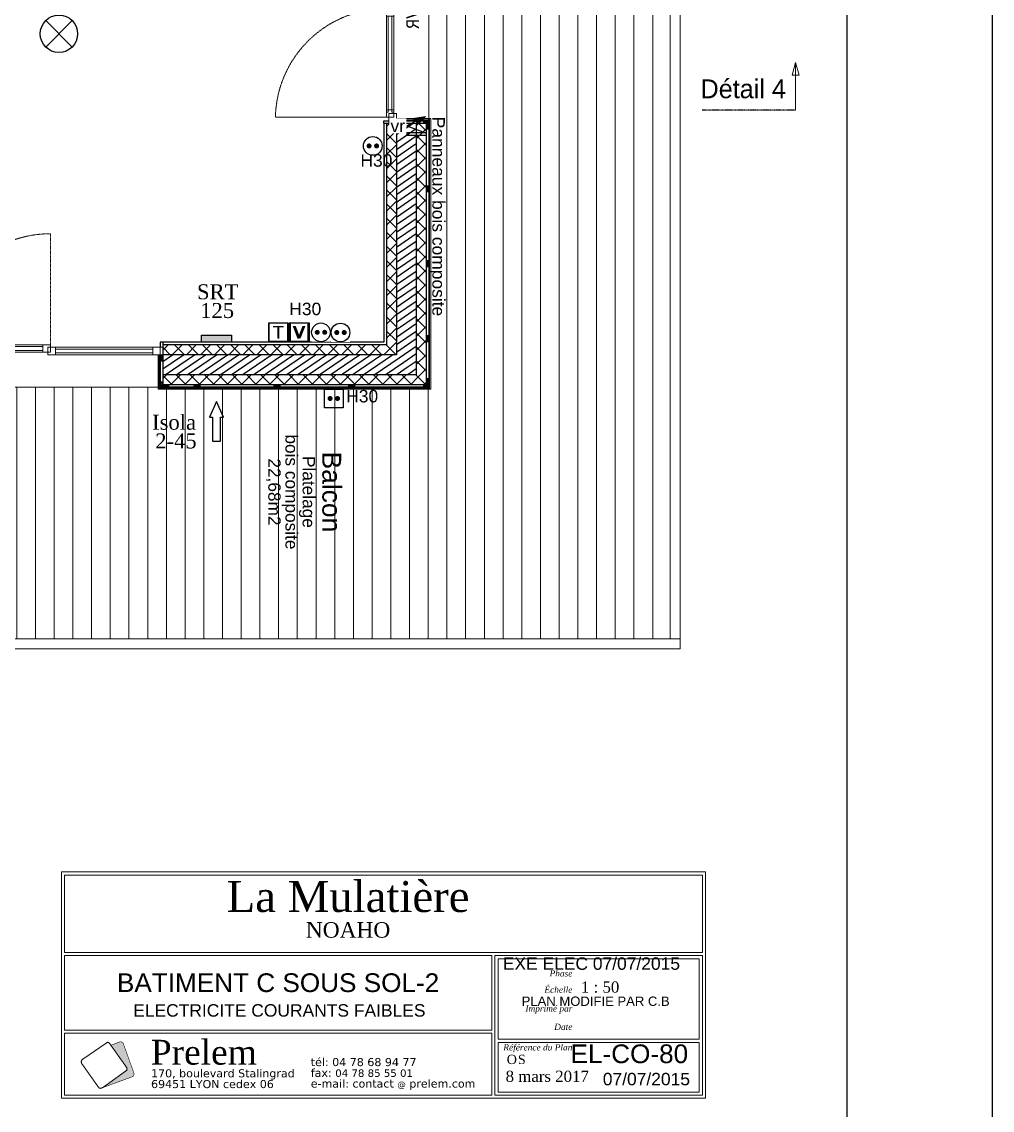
# Model space of a CAD drawing. Header units: millimetres. Extents: x 522027 to 600964, y -380282 to -298602.
# Drawn here: x 589126 to 596909, y -356998 to -348273 of the extents above; entities that cross this region are included whole.
import ezdxf
from ezdxf.enums import TextEntityAlignment as Align

# ---------------------------------------------------------------- set-up
doc = ezdxf.new("R2010")
doc.units = ezdxf.units.MM
doc.set_wipeout_variables(frame=1)
for name, pattern in [('Style de ligne -1', [0.41664, 0.20828, -0.20836]), ('Style de ligne -2', [0.694425, 0.48607, -0.208355]), ('Style de ligne -6', [1.04164, 0.625, -0.20828, 0.06943, -0.13893])]:
    doc.linetypes.add(name, pattern=pattern)
doc.layers.add('3-BAT C-Niveau -2', color=7, linetype='Continuous')
doc.layers.add('prlm-ELEC-CFA', color=1, linetype='Continuous')
for name, color, linetype, lineweight in [('prlm-ELEC-CFO', 1, 'Continuous', 25), ('prlm-VMC', 82, 'Continuous', 25), ('prlm-ZCARTOUCHE', 7, 'Continuous', 13)]:
    doc.layers.add(name, color=color, linetype=linetype, lineweight=lineweight)
doc.styles.add('Arial', font='arial.ttf')
doc.styles.add('Futura Std Book', font='')
doc.styles.add('Helvetica', font='arial.ttf')
doc.styles.add('Lucida Grande', font='')
doc.styles.add('prlm-georgia', font='georgia.ttf', dxfattribs={"height": 1.8})
doc.styles.add('prlm-verdana', font='verdana.ttf', dxfattribs={"height": 0.9})
doc.styles.add('prlm-vmc', font='pala.ttf', dxfattribs={"height": 14})
doc.styles.get("Standard").update_dxf_attribs({"font": 'arial.ttf'})
doc.styles.get('Futura Std Book').set_extended_font_data('Futura Std Book')
doc.styles.get('Lucida Grande').set_extended_font_data('Lucida Grande')
pattern_1 = [(34.276399, (505201.977, 142745.115), (-23.42441, 44.173488), [])]
pattern_2 = [(45, (0, 0), (0, -1), [])]

# ---------------------------------------------------------------- blocks, each defined once
blk = doc.blocks.new('Groupe-54-1')
at = {"color": 252, "linetype": 'Continuous', "lineweight": 9, "true_color": 0x989898}
for p, q in [((17990.03, -47074.59), (17878.12, -46483.61)), ((17945.82, -47082.96), (17833.9, -46491.99)), ((17960.56, -47080.17), (17848.64, -46489.2)), ((17975.3, -47077.38), (17863.38, -46486.41)), ((17901.61, -47091.33), (17789.69, -46500.36)), ((17916.34, -47088.54), (17804.43, -46497.57)), ((17931.08, -47085.75), (17819.16, -46494.78)), ((17842.65, -47102.5), (17730.74, -46511.53)), ((17857.39, -47099.71), (17745.47, -46508.73)), ((17872.13, -47096.92), (17760.21, -46505.94)), ((17886.87, -47094.12), (17774.95, -46503.15)), ((17827.91, -47105.29), (17716, -46514.32)), ((17798.44, -47110.87), (17760.9, -46912.67)), ((17813.18, -47108.08), (17775.64, -46909.88)), ((17754.22, -47119.24), (17716.69, -46921.04)), ((17768.96, -47116.45), (17731.43, -46918.25)), ((17783.7, -47113.66), (17746.17, -46915.46)), ((17710.01, -47127.62), (17672.47, -46929.41)), ((17724.75, -47124.83), (17687.21, -46926.62)), ((17739.49, -47122.03), (17701.95, -46923.83)), ((17665.8, -47135.99), (17628.26, -46937.79)), ((17680.53, -47133.2), (17643, -46934.99)), ((17695.27, -47130.41), (17657.74, -46932.2)), ((17621.58, -47144.36), (17584.05, -46946.16)), ((17636.32, -47141.57), (17598.78, -46943.37)), ((17651.06, -47138.78), (17613.52, -46940.58)), ((17577.37, -47152.74), (17539.83, -46954.53)), ((17592.11, -47149.95), (17554.57, -46951.74)), ((17606.84, -47147.15), (17569.31, -46948.95)), ((17533.15, -47161.11), (17495.62, -46962.91)), ((17547.89, -47158.32), (17510.36, -46960.11)), ((17562.63, -47155.53), (17525.09, -46957.32)), ((17474.2, -47172.27), (17436.67, -46974.07)), ((17488.94, -47169.48), (17451.4, -46971.28)), ((17503.68, -47166.69), (17466.14, -46968.49)), ((17518.42, -47163.9), (17480.88, -46965.7)), ((17429.99, -47180.65), (17392.45, -46982.44)), ((17444.73, -47177.86), (17407.19, -46979.65)), ((17459.46, -47175.07), (17421.93, -46976.86)), ((17385.77, -47189.02), (17348.24, -46990.82)), ((17400.51, -47186.23), (17362.98, -46988.03)), ((17415.25, -47183.44), (17377.71, -46985.23)), ((17341.56, -47197.39), (17304.02, -46999.19)), ((17356.3, -47194.6), (17318.76, -46996.4)), ((17371.04, -47191.81), (17333.5, -46993.61))]:
    blk.add_line(p, q, dxfattribs=at)
at = {"color": 7, "linetype": 'Continuous', "lineweight": 18}
blk.add_line((17299.09, -46999.98), (17289.26, -47001.84), dxfattribs=at)
at = {"color": 7, "linetype": 'Continuous', "lineweight": 18, "flags": 128}
for points in [[(17776.05, -46909.85), (17701.66, -46517.03), (17899.79, -46479.51), (18013.2, -47078.34), (17328.31, -47208.04), (17289.3, -47002.03)], [(17892.79, -46485.51), (17900.65, -46484.03), (18011.72, -47070.52), (18003.86, -47072.01)], [(17334.7, -47198.73), (18011.71, -47070.52), (18013.2, -47078.38), (17336.19, -47206.59)]]:
    blk.add_lwpolyline(points, close=True, dxfattribs=at)
at = {"color": 7, "insert": (17722.69, -47005.4), "char_height": 15.1309, "attachment_point": 2, "rotation": 280.72359, "line_spacing_factor": 0.834288, "style": 'Helvetica'}
blk.add_mtext('Balcon\\P{\\H0.6543x;Platelage \\Pbois composite}\\P{\\H0.6543x;2}{\\H0.6543x;2}{\\H0.6543x;,}{\\H0.6543x;68}{\\H0.6543x;m2}\\P', dxfattribs=at)
blk = doc.blocks.new('PORTE FENETRE TYPE 1')
at = {"color": 7, "linetype": 'Style de ligne -1', "lineweight": 5}
for p, q in [((4, 16), (4, 105)), ((182, 105), (182, 16))]:
    blk.add_line(p, q, dxfattribs=at)
at = {"color": 7, "linetype": 'Continuous', "lineweight": 25, "flags": 128}
for points in [[(-2, 18), (0, 18), (0, 14)], [(272, 18), (270, 18), (270, 14)], [(0, 8), (0, -18), (-2, -18)], [(270, 8), (270, -18), (272, -18)]]:
    blk.add_lwpolyline(points, dxfattribs=at)
at = {"color": 7, "linetype": 'Continuous', "lineweight": 13, "flags": 128}
for points in [[(-2, 14), (6, 14), (6, 8), (-2, 8)], [(4, 16), (10, 16), (10, 10), (4, 10)], [(10, 16), (87, 16), (87, 14.5), (10, 14.5)], [(10, 11.5), (87, 11.5), (87, 10), (10, 10)], [(87, 16), (93, 16), (93, 10), (87, 10)], [(93, 16), (99, 16), (99, 10), (93, 10)], [(99, 16), (176, 16), (176, 14.5), (99, 14.5)], [(99, 11.5), (176, 11.5), (176, 10), (99, 10)], [(176, 16), (182, 16), (182, 10), (176, 10)], [(180, 14), (186, 14), (186, 8), (180, 8)], [(186, 14), (264, 14), (264, 12.5), (186, 12.5)], [(186, 9.5), (264, 9.5), (264, 8), (186, 8)], [(264, 14), (270, 14), (270, 8), (264, 8)], [(264, 14), (272, 14), (272, 8), (264, 8)]]:
    blk.add_lwpolyline(points, close=True, dxfattribs=at)
at = {"color": 7, "linetype": 'Style de ligne -1', "lineweight": 5}
for centre, start, end in [((4, 16), 360, 90), ((182, 16), 90, 180)]:
    blk.add_arc(centre, 89, start, end, dxfattribs=at)
at = {"color": 7, "insert": (74.62, 0.04), "char_height": 10.161, "attachment_point": 1, "line_spacing_factor": 0.978845, "style": 'Lucida Grande'}
blk.add_mtext('PF+VR ', dxfattribs=at)
blk = doc.blocks.new('PORTE FENETRE TYPE 2')
at = {"color": 7, "linetype": 'Style de ligne -2', "lineweight": 5}
for p, q in [((6.05, 105), (6.05, 16)), ((180, 16), (180, 105))]:
    blk.add_line(p, q, dxfattribs=at)
at = {"color": 7, "linetype": 'Continuous', "lineweight": 25, "flags": 128}
for points in [[(1, 18), (3, 18), (3, 14)], [(184.71, 18), (183, 18), (183, 14)], [(3, 8), (3, -18), (1, -18)], [(183, 8), (183, -18), (184.71, -18)]]:
    blk.add_lwpolyline(points, dxfattribs=at)
at = {"color": 7, "linetype": 'Continuous', "lineweight": 13, "flags": 128}
for points in [[(1, 14), (9, 14), (9, 8), (1, 8)], [(6, 16), (12, 16), (12, 10), (6, 10)], [(11, 16), (87, 16), (87, 14.5), (11, 14.5)], [(11, 11.5), (87, 11.5), (87, 10), (11, 10)], [(87, 16), (93, 16), (93, 10), (87, 10)], [(93, 16), (99, 16), (99, 10), (93, 10)], [(99, 16), (176, 16), (176, 14.5), (99, 14.5)], [(99, 11.5), (176, 11.5), (176, 10), (99, 10)], [(174, 16), (180, 16), (180, 10), (174, 10)], [(177, 14), (184.71, 14), (184.71, 8), (177, 8)]]:
    blk.add_lwpolyline(points, close=True, dxfattribs=at)
at = {"color": 7, "linetype": 'Style de ligne -2', "lineweight": 5}
for centre, start, end in [((4, 16), 0, 88.42187), ((182, 16), 91.28733, 180)]:
    blk.add_arc(centre, 89, start, end, dxfattribs=at)
at = {"color": 7, "insert": (70.68, 0.04), "char_height": 10.161, "attachment_point": 1, "line_spacing_factor": 0.978845, "style": 'Lucida Grande'}
blk.add_mtext('PF+VR ', dxfattribs=at)
blk = doc.blocks.new('Groupe-197-1')
at = {"linetype": 'Continuous', "lineweight": 5, "true_color": 0xc0c0c0}
h = blk.add_hatch(dxfattribs=at)
h.set_pattern_fill('BOIS 45', color=9, style=0, pattern_type=2)
h.set_pattern_definition(pattern_2)
h.paths.add_polyline_path([(17710.61, -46704.01), (17715.52, -46703.08), (17716.02, -46705.74), (17711.11, -46706.67)])
h = blk.add_hatch(dxfattribs=at)
h.set_pattern_fill('BOIS 45', color=9, style=0, pattern_type=2)
h.set_pattern_definition(pattern_2)
h.paths.add_polyline_path([(17731.93, -46699.98), (17736.84, -46699.05), (17737.34, -46701.7), (17732.43, -46702.63)])
h = blk.add_hatch(dxfattribs=at)
h.set_pattern_fill('BOIS 45', color=9, style=0, pattern_type=2)
h.set_pattern_definition(pattern_2)
h.paths.add_polyline_path([(17737.34, -46701.69), (17738.27, -46706.6), (17735.62, -46707.1), (17734.69, -46702.19)])
h = blk.add_hatch(dxfattribs=at)
h.set_pattern_fill('BOIS 45', color=9, style=0, pattern_type=2)
h.set_pattern_definition(pattern_2)
h.paths.add_polyline_path([(17746.69, -46751.05), (17747.62, -46755.96), (17744.97, -46756.47), (17744.04, -46751.55)])
h = blk.add_hatch(dxfattribs=at)
h.set_pattern_fill('BOIS 45', color=9, style=0, pattern_type=2)
h.set_pattern_definition(pattern_2)
h.paths.add_polyline_path([(17757.85, -46810), (17758.78, -46814.92), (17756.13, -46815.42), (17755.2, -46810.51)])
h = blk.add_hatch(dxfattribs=at)
h.set_pattern_fill('BOIS 45', color=9, style=0, pattern_type=2)
h.set_pattern_definition(pattern_2)
h.paths.add_polyline_path([(17769.02, -46868.96), (17769.95, -46873.87), (17767.3, -46874.37), (17766.37, -46869.46)])
h = blk.add_hatch(dxfattribs=at)
h.set_pattern_fill('BOIS 45', color=9, style=0, pattern_type=2)
h.set_pattern_definition(pattern_2)
h.paths.add_polyline_path([(17775.44, -46902.84), (17776.37, -46907.76), (17773.71, -46908.26), (17772.78, -46903.35)])
h = blk.add_hatch(dxfattribs=at)
h.set_pattern_fill('BOIS 45', color=9, style=0, pattern_type=2)
h.set_pattern_definition(pattern_2)
h.paths.add_polyline_path([(17776.87, -46910.41), (17771.96, -46911.34), (17771.45, -46908.69), (17776.37, -46907.76)])
h = blk.add_hatch(dxfattribs=at)
h.set_pattern_fill('BOIS 45', color=9, style=0, pattern_type=2)
h.set_pattern_definition(pattern_2)
h.paths.add_polyline_path([(17717.92, -46921.57), (17713, -46922.5), (17712.5, -46919.85), (17717.41, -46918.92)])
h = blk.add_hatch(dxfattribs=at)
h.set_pattern_fill('BOIS 45', color=9, style=0, pattern_type=2)
h.set_pattern_definition(pattern_2)
h.paths.add_polyline_path([(17561.54, -46924.01), (17562.47, -46928.93), (17559.82, -46929.43), (17558.89, -46924.51)])
h = blk.add_hatch(dxfattribs=at)
h.set_pattern_fill('BOIS 45', color=9, style=0, pattern_type=2)
h.set_pattern_definition(pattern_2)
h.paths.add_polyline_path([(17658.96, -46932.74), (17654.05, -46933.67), (17653.55, -46931.02), (17658.46, -46930.08)])
h = blk.add_hatch(dxfattribs=at)
h.set_pattern_fill('BOIS 45', color=9, style=0, pattern_type=2)
h.set_pattern_definition(pattern_2)
h.paths.add_polyline_path([(17565.58, -46945.33), (17566.51, -46950.25), (17563.86, -46950.75), (17562.93, -46945.84)])
h = blk.add_hatch(dxfattribs=at)
h.set_pattern_fill('BOIS 45', color=9, style=0, pattern_type=2)
h.set_pattern_definition(pattern_2)
h.paths.add_polyline_path([(17566, -46947.6), (17570.91, -46946.66), (17571.41, -46949.32), (17566.5, -46950.25)])
h = blk.add_hatch(dxfattribs=at)
h.set_pattern_fill('BOIS 45', color=9, style=0, pattern_type=2)
h.set_pattern_definition(pattern_2)
h.paths.add_polyline_path([(17596.08, -46944.65), (17591.17, -46945.58), (17590.67, -46942.92), (17595.58, -46941.99)])
at = {"color": 7, "linetype": 'Continuous', "lineweight": 5, "flags": 128}
blk.add_lwpolyline([(17734.69, -46702.2), (17711.11, -46706.67), (17710.61, -46704.01), (17736.84, -46699.05), (17776.87, -46910.41), (17563.86, -46950.75), (17558.9, -46924.56), (17561.55, -46924.05), (17566.01, -46947.59), (17773.71, -46908.26)], close=True, dxfattribs=at)
at = {"color": 7, "linetype": 'Continuous', "lineweight": 13, "flags": 128}
for points in [[(17710.65, -46704.01), (17710.46, -46703.02), (17736.66, -46698.06), (17736.84, -46699.05)], [(17710.61, -46704.01), (17715.52, -46703.08), (17716.02, -46705.74), (17711.11, -46706.67)], [(17731.93, -46699.98), (17736.84, -46699.05), (17737.34, -46701.7), (17732.43, -46702.63)], [(17737.34, -46701.69), (17738.27, -46706.6), (17735.62, -46707.1), (17734.69, -46702.19)], [(17736.61, -46698.07), (17737.6, -46697.89), (17778, -46911.21), (17777.01, -46911.4)], [(17746.69, -46751.05), (17747.62, -46755.96), (17744.97, -46756.47), (17744.04, -46751.55)], [(17757.85, -46810), (17758.78, -46814.92), (17756.13, -46815.42), (17755.2, -46810.51)], [(17769.02, -46868.96), (17769.95, -46873.87), (17767.3, -46874.37), (17766.37, -46869.46)], [(17775.44, -46902.84), (17776.37, -46907.76), (17773.71, -46908.26), (17772.78, -46903.35)], [(17776.83, -46910.42), (17777.01, -46911.4), (17563.06, -46951.92), (17562.88, -46950.93)], [(17776.87, -46910.41), (17771.96, -46911.34), (17771.45, -46908.69), (17776.37, -46907.76)], [(17717.92, -46921.57), (17713, -46922.5), (17712.5, -46919.85), (17717.41, -46918.92)], [(17563.86, -46950.75), (17562.88, -46950.93), (17557.92, -46924.74), (17558.9, -46924.56)], [(17561.54, -46924.01), (17562.47, -46928.93), (17559.82, -46929.43), (17558.89, -46924.51)], [(17658.96, -46932.74), (17654.05, -46933.67), (17653.55, -46931.02), (17658.46, -46930.08)], [(17565.58, -46945.33), (17566.51, -46950.25), (17563.86, -46950.75), (17562.93, -46945.84)], [(17566, -46947.6), (17570.91, -46946.66), (17571.41, -46949.32), (17566.5, -46950.25)], [(17596.08, -46944.65), (17591.17, -46945.58), (17590.67, -46942.92), (17595.58, -46941.99)]]:
    blk.add_lwpolyline(points, close=True, dxfattribs=at)
blk = doc.blocks.new('Groupe-205-1')
at = {"color": 7, "linetype": 'Continuous', "lineweight": 5}
blk.add_line((18023.82, -46636.96), (18016.71, -46599.45), dxfattribs=at)
at = {"color": 7, "linetype": 'Style de ligne -6', "lineweight": 25}
blk.add_line((18023.82, -46636.96), (17950.13, -46650.92), dxfattribs=at)
at = {"color": 7, "linetype": 'Continuous', "lineweight": 5, "flags": 128}
blk.add_lwpolyline([(18015.99, -46609.77), (18016.71, -46599.45), (18021.25, -46608.75)], close=True, dxfattribs=at)
at = {"color": 7, "insert": (17944.3, -46626.87), "char_height": 15.103, "attachment_point": 1, "rotation": 10.72802, "line_spacing_factor": 0.962448, "style": 'Futura Std Book'}
blk.add_mtext('Détail 4', dxfattribs=at)
blk = doc.blocks.new('xi.VR')
at = {"layer": 'prlm-ELEC-CFO', "lineweight": 5}
blk.add_hatch(color=0, dxfattribs=at).paths.add_polyline_path([(-3, 6), (-0.1, 3.7), (0, 0), (7.5, 7.5)])
at = {"layer": 'prlm-ELEC-CFO', "color": 0}
for points in [[(0.95, 4.23), (-7.5, 0), (7.5, -5.5), (-7.5, -5.5), (-7.5, -7.5), (7.5, -7.5)], [(-3, 6), (7.5, 7.5), (0, 0)]]:
    blk.add_lwpolyline(points, dxfattribs=at)
blk = doc.blocks.new('xi.TEL')
at = {"layer": 'prlm-ELEC-CFA', "color": 0, "linetype": 'ByBlock', "lineweight": -2, "flags": 128}
blk.add_lwpolyline([(-7.5, 7.5), (7.5, 7.5), (7.5, -7.5), (-7.5, -7.5)], close=True, dxfattribs=at)
at = {"layer": 'prlm-ELEC-CFA', "color": 0, "linetype": 'ByBlock', "insert": (0, 0), "char_height": 10, "width": 11.36, "attachment_point": 5}
blk.add_mtext('{\\fVerdana|b0|i0|c0|p34;T}', dxfattribs=at)
blk = doc.blocks.new('xi.TV')
at = {"layer": 'prlm-ELEC-CFA', "color": 0, "linetype": 'ByBlock', "lineweight": -2, "flags": 128}
blk.add_lwpolyline([(-7.5, 7.5), (7.5, 7.5), (7.5, -7.5), (-7.5, -7.5)], close=True, dxfattribs=at)
at = {"layer": 'prlm-ELEC-CFA', "color": 0, "linetype": 'ByBlock', "insert": (0, 0), "char_height": 10, "width": 11.36, "attachment_point": 5}
blk.add_mtext('{\\fVerdana|b0|i0|c0|p34;V}', dxfattribs=at)
blk = doc.blocks.new('xi.PC')
at = {"color": 0, "lineweight": 5}
blk.add_wipeout([(-7.5, -7.5), (7.5, -7.5), (7.5, 7.5), (-7.5, 7.5)], dxfattribs=at).dxf.layer = 'prlm-ELEC-CFO'
at = {"layer": 'prlm-ELEC-CFO', "color": 0, "linetype": 'ByBlock', "lineweight": 5, "const_width": 2}
for points in [[(-4, 0, 1), (-2, 0, 1)], [(2, 0, 1), (4, 0, 1)]]:
    blk.add_lwpolyline(points, format="xyb", close=True, dxfattribs=at)
at = {"layer": 'prlm-ELEC-CFO', "color": 0, "linetype": 'ByBlock', "lineweight": -2}
blk.add_circle((0, 0), 7.5, dxfattribs=at)
blk = doc.blocks.new('xi.PTCE')
at = {"layer": 'prlm-ELEC-CFO', "color": 0}
for points in [[(-10.61, 10.61), (10.61, -10.61)], [(10.61, 10.61), (-10.61, -10.61)]]:
    blk.add_lwpolyline(points, dxfattribs=at)
at = {"layer": 'prlm-ELEC-CFO', "color": 0, "linetype": 'ByBlock'}
blk.add_circle((0, 0), 15, dxfattribs=at)
blk = doc.blocks.new('xi.PC-EXT')
at = {"layer": 'prlm-ELEC-CFO', "color": 0, "linetype": 'ByBlock', "lineweight": -2, "flags": 128}
blk.add_lwpolyline([(-7.5, 7.5), (7.5, 7.5), (7.5, -7.5), (-7.5, -7.5)], close=True, dxfattribs=at)
at = {"layer": 'prlm-ELEC-CFO', "color": 0, "linetype": 'ByBlock', "lineweight": 5, "const_width": 2}
for points in [[(-4, 0, 1), (-2, 0, 1)], [(2, 0, 1), (4, 0, 1)]]:
    blk.add_lwpolyline(points, format="xyb", close=True, dxfattribs=at)
blk = doc.blocks.new('cartouche_BET')
at = {"layer": 'prlm-ZCARTOUCHE'}
blk.add_hatch(color=0, dxfattribs=at).paths.add_polyline_path([(10.04, 4.46), (10.1, 4.2), (10.05, 4), (6.22, 1.23), (11.06, 3), (11.21, 3.19), (11.22, 3.55), (9.47, 8.4), (9.27, 8.56), (9, 8.61), (7.57, 8.07), (7.5, 8.04)])
at = {"layer": 'prlm-ZCARTOUCHE', "color": 0}
blk.add_lwpolyline([(0, 10), (0, 0), (69, 0), (69, 10)], close=True, dxfattribs=at)
for points, const_width in [([(6.81, 8.43), (2.83, 5.7), (2.72, 5.42), (2.76, 5.14), (5.55, 1.19), (5.8, 1.08), (6.22, 1.23), (10.05, 4), (10.1, 4.2), (10.04, 4.46), (7.22, 8.43), (6.98, 8.51), (6.81, 8.43)], 0.18), ([(6.22, 1.23), (11.06, 3), (11.21, 3.19), (11.22, 3.55), (9.47, 8.4), (9.27, 8.56), (9, 8.61), (7.57, 8.07), (7.5, 8.04)], 0.09)]:
    blk.add_lwpolyline(points, dxfattribs=dict(at, const_width=const_width))
at = {"layer": 'prlm-ZCARTOUCHE', "color": 0, "attachment_point": 4, "line_spacing_factor": 0.8, "style": 'prlm-verdana'}
for s, insert, char_height, width in [('{\\fGeorgia|b0|i0|c0|p18;Prelem}', (13.95, 6.89), 4, 47.6343), ('tél: 04 78 68 94 77\\Pfax: {\\H0.92308x;04 78 85 55 01}   \\Pe-mail: contact {\\H0.7692x;@} prelem.com', (39.77, 3.41), 1.3, 31.0691), ('170, boulevard Stalingrad   ^J69451 LYON cedex 06', (13.98, 2.64), 1.3, 47.6343)]:
    blk.add_mtext(s, dxfattribs=dict(at, insert=insert, char_height=char_height, width=width))
blk = doc.blocks.new('$CTfon')
at = {"color": 0}
blk.add_wipeout([(-104.48, 36.98), (0.47, 36.98), (0.47, -0.48), (-104.48, -0.48)], dxfattribs=at).dxf.layer = 'prlm-ZCARTOUCHE'
at = {"layer": 'prlm-ZCARTOUCHE', "color": 0}
for points in [[(-104, 36.5), (0, 36.5), (0, 0), (-104, 0)], [(-103.5, 36), (-0.5, 36), (-0.5, 23.5), (-103.5, 23.5)], [(-103.5, 23), (-34.5, 23), (-34.5, 11), (-103.5, 11)], [(-34, 23), (-0.5, 23), (-0.5, 0.5), (-34, 0.5)], [(-1, 9.5), (-33.5, 9.5), (-33.5, 22.5), (-1, 22.5)], [(-1, 1), (-33.5, 1), (-33.5, 9), (-1, 9)]]:
    blk.add_lwpolyline(points, close=True, dxfattribs=at)
blk.add_blockref('cartouche_BET', (-103.5, 0.5), dxfattribs=at)
at = {"layer": 'prlm-ZCARTOUCHE', "color": 0, "linetype": 'ByBlock', "ltscale": 20, "char_height": 1, "attachment_point": 6}
for s, insert, width in [('{\\fGeorgia|b0|i1|c0|p18;Phase}', (-21.49, 20.13), 11), ('{\\fGeorgia|b0|i1|c0|p18;Échelle}', (-21.49, 17.5), 11), ('{\\fGeorgia|b0|i1|c0|p18;Imprimé par}', (-21.49, 14.31), 11), ('{\\fGeorgia|b0|i1|c0|p18;Date}', (-21.49, 11.51), 11), ('{\\fGeorgia|b0|i1|c0|p18;Référence du Plan}', (-21.49, 8.04), 12.8598)]:
    blk.add_mtext(s, dxfattribs=dict(at, insert=insert, width=width))
blk = doc.blocks.new('$CTaff')
at = {"layer": 'prlm-ZCARTOUCHE', "color": 0, "linetype": 'ByBlock', "lineweight": -2, "style": 'prlm-georgia', "flags": 8}
blk.add_attdef('CTAFF', text='', height=5, dxfattribs=at).set_placement((-52.46, 32.05), align=Align.MIDDLE_CENTER)
blk = doc.blocks.new('$CTcli')
at = {"layer": 'prlm-ZCARTOUCHE', "color": 0, "linetype": 'ByBlock', "lineweight": -2, "style": 'prlm-georgia', "flags": 8}
blk.add_attdef('CTCLI', text='', height=2.5, dxfattribs=at).set_placement((-52.46, 26.66), align=Align.MIDDLE_CENTER)
blk = doc.blocks.new('$CTsca')
at = {"layer": 'prlm-ZCARTOUCHE', "color": 0, "style": 'prlm-georgia', "flags": 8}
blk.add_attdef('CTSCA', (-18.77, 17.04), '', height=1.8, dxfattribs=at)

msp = doc.modelspace()

# ---------------------------------------------------------------- hatches: boundary and pattern name
at = {"layer": '3-BAT C-Niveau -2'}
h = msp.add_hatch(dxfattribs=at)
h.set_pattern_fill('02_ISOLANT', color=256, scale=10, angle=-90.00001, style=0, pattern_type=2)
h.set_pattern_definition([(314.999993, (505019.33, 142779.7), (56.568549, 56.568536), []), (44.999993, (505019.33, 142779.7), (56.568536, -56.568549), [])])
h.paths.add_polyline_path([(592129.7, -349085.5), (592049.7, -349085.5), (592049.7, -350862.7), (592129.7, -350942.7)])
h = msp.add_hatch(dxfattribs=at)
h.set_pattern_fill('MURS MACONNERIE-2', color=256, scale=10, angle=-10.7236, style=0, pattern_type=2)
h.set_pattern_definition(pattern_1)
h.paths.add_polyline_path([(592289.7, -349085.5), (592129.7, -349085.5), (592129.7, -350942.7), (592289.7, -351102.7)])
h = msp.add_hatch(dxfattribs=at)
h.set_pattern_fill('02_ISOLANT', color=256, scale=10, angle=-90.00001, style=0, pattern_type=2)
h.set_pattern_definition([(314.999993, (505019.33, 142779.7), (56.568549, 56.568536), []), (44.999993, (505019.33, 142779.7), (56.568536, -56.568549), [])])
h.paths.add_polyline_path([(592369.7, -349085.5), (592289.7, -349085.5), (592289.7, -351102.7), (592369.7, -351182.7)])
h = msp.add_hatch(dxfattribs=at)
h.set_pattern_fill('02_ISOLANT', color=256, scale=10, angle=-180.00001, style=0, pattern_type=2)
h.set_pattern_definition([(224.999993, (505019.33, 142779.7), (56.568536, -56.568549), []), (314.999993, (505019.33, 142779.7), (-56.568549, -56.568536), [])])
h.paths.add_polyline_path([(592129.7, -350942.7), (592049.7, -350862.7), (590255.7, -350862.7), (590255.7, -350942.7)])
h = msp.add_hatch(dxfattribs=at)
h.set_pattern_fill('MURS MACONNERIE-2', color=256, scale=10, angle=-10.7236, style=0, pattern_type=2)
h.set_pattern_definition(pattern_1)
h.paths.add_polyline_path([(592289.7, -351102.7), (592129.7, -350942.7), (590255.7, -350942.7), (590255.7, -351102.7)])
h = msp.add_hatch(dxfattribs=at)
h.set_pattern_fill('02_ISOLANT', color=256, scale=10, angle=-180.00001, style=0, pattern_type=2)
h.set_pattern_definition([(224.999993, (505019.33, 142779.7), (56.568536, -56.568549), []), (314.999993, (505019.33, 142779.7), (-56.568549, -56.568536), [])])
h.paths.add_polyline_path([(592369.7, -351182.7), (592289.7, -351102.7), (590255.7, -351102.7), (590255.7, -351182.7)])
at = {"layer": 'prlm-VMC'}
msp.add_hatch(color=256, dxfattribs=at).paths.add_polyline_path([(590567.4, -350785.3), (590807.4, -350785.3), (590807.4, -350841.3), (590567.4, -350841.3)])

# ---------------------------------------------------------------- linework, layer by layer
at = {"layer": '3-BAT C-Niveau -2'}
for p, q in [((592029.7, -349085.5), (592029.7, -350842.7)), ((592029.7, -349085.5), (592029.7, -350842.7)), ((592029.7, -349085.5), (592389.7, -349085.5)), ((592049.7, -349085.5), (592049.7, -350862.7)), ((592129.7, -349085.5), (592129.7, -350942.7)), ((592289.7, -349085.5), (592289.7, -351102.7)), ((592289.7, -349085.5), (592289.7, -351102.7)), ((592369.7, -349085.5), (592369.7, -351182.7)), ((592389.7, -349085.5), (592389.7, -351202.7)), ((592389.7, -349085.5), (592389.7, -351202.7)), ((592029.7, -350842.7), (590255.7, -350842.7)), ((590255.7, -350842.7), (590255.7, -351202.7)), ((592029.7, -350842.7), (590255.7, -350842.7)), ((592049.7, -350862.7), (590255.7, -350862.7)), ((592129.7, -350942.7), (590255.7, -350942.7)), ((592289.7, -351102.7), (590255.7, -351102.7)), ((592289.7, -351102.7), (590255.7, -351102.7)), ((592369.7, -351182.7), (590255.7, -351182.7)), ((592389.7, -351202.7), (590255.7, -351202.7)), ((592389.7, -351202.7), (590255.7, -351202.7))]:
    msp.add_line(p, q, dxfattribs=at)
at = {"layer": 'prlm-ELEC-CFA'}
for p, q in [((591105.9, -350686.3), (591255.9, -350686.3)), ((591105.9, -350836.3), (591105.9, -350686.3)), ((591255.9, -350686.3), (591255.9, -350836.3)), ((591280.4, -350836.3), (591280.4, -350686.3)), ((591255.9, -350836.3), (591105.9, -350836.3))]:
    msp.add_line(p, q, dxfattribs=at)
at = {"layer": 'prlm-VMC'}
for p, q in [((590567.4, -350785.3), (590807.4, -350785.3)), ((590567.4, -350841.3), (590567.4, -350785.3)), ((590807.4, -350785.3), (590807.4, -350841.3)), ((590807.4, -350841.3), (590567.4, -350841.3)), ((590687.4, -351318.2), (590631.5, -351443.2)), ((590743.3, -351443.2), (590687.4, -351318.2)), ((590631.5, -351443.2), (590656.5, -351443.2)), ((590656.5, -351443.2), (590656.5, -351636.4)), ((590718.3, -351636.4), (590718.3, -351443.2)), ((590718.3, -351443.2), (590743.3, -351443.2)), ((590656.5, -351636.4), (590718.3, -351636.4))]:
    msp.add_line(p, q, dxfattribs=at)

# ---------------------------------------------------------------- block references
at = {"layer": '3-BAT C-Niveau -2', "yscale": 10, "zscale": 10}
for name, p, xscale, rotation in [('Groupe-54-1', (505019.3, 142779.7), 10, 349.2763985886067), ('PORTE FENETRE TYPE 2', (592209.7, -347238.4), -10, 89.99999333248442), ('Groupe-205-1', (505019.3, 142779.7), 10, 349.2763985886067), ('Groupe-197-1', (505019.3, 142779.7), 10, 349.2763985886067), ('PORTE FENETRE TYPE 1', (587535.7, -351022.7), 10, 359.9999933324859)]:
    msp.add_blockref(name, p, dxfattribs=dict(at, xscale=xscale, rotation=rotation))
at = {"layer": 'prlm-ELEC-CFA', "xscale": 10, "yscale": 10, "zscale": 10}
for name, p in [('xi.TEL', (591183.7, -350762.7)), ('xi.TV', (591344.4, -350762.7))]:
    msp.add_blockref(name, p, dxfattribs=at)
at = {"layer": 'prlm-ELEC-CFO', "xscale": 10, "yscale": 10, "zscale": 10}
for name, p in [('xi.PTCE', (589423.7, -348370)), ('xi.PC-EXT', (591628.3, -351293.4))]:
    msp.add_blockref(name, p, dxfattribs=at)

# ---------------------------------------------------------------- texts
at = {"layer": '3-BAT C-Niveau -2', "insert": (592518.7, -349034.5), "char_height": 100, "attachment_point": 1, "rotation": 269.99999, "line_spacing_factor": 0.962448, "style": 'Arial'}
msp.add_mtext('Panneaux bois composite', dxfattribs=at)
at = {"layer": 'prlm-ELEC-CFA'}
for s, p in [('T', (591138.5, -350811.3)), ('V', (591308.4, -350811.3))]:
    msp.add_text(s, height=100, dxfattribs=at).set_placement(p)
at = {"layer": 'prlm-ELEC-CFO', "style": 'Arial'}
for p in [(591271.2, -350625.2), (591727.7, -351324.5)]:
    msp.add_text('H30', height=100, dxfattribs=at).set_placement(p)
at = {"layer": 'prlm-VMC', "style": 'prlm-vmc'}
for s, p in [('SRT', (590530.9, -350497.8)), ('125', (590556.5, -350647.8)), ('Isola', (590171, -351543.4)), ('2-45', (590196, -351693.4))]:
    msp.add_text(s, height=120, dxfattribs=at).set_placement(p)

# ---------------------------------------------------------------- next in the draw order: block references
at = {"layer": 'prlm-ELEC-CFO', "xscale": 10, "yscale": 10, "zscale": 10}
for p in [(591941, -349268.9), (591525.2, -350762.7)]:
    msp.add_blockref('xi.PC', p, dxfattribs=at)

# ---------------------------------------------------------------- next in the draw order: texts
at = {"layer": 'prlm-ELEC-CFO', "insert": (592141, -349108.2), "char_height": 100, "attachment_point": 5, "line_spacing_factor": 0.8, "style": 'Arial', "bg_fill": 3, "box_fill_scale": 1.1, "bg_fill_color": 256, "bg_fill_transparency": 0}
msp.add_mtext('vr', dxfattribs=at)

# ---------------------------------------------------------------- next in the draw order: linework, layer by layer
at = {"layer": 'prlm-ELEC-CFA'}
for p, q in [((591280.4, -350686.3), (591430.4, -350686.3)), ((591430.4, -350686.3), (591430.4, -350836.3)), ((591430.4, -350836.3), (591280.4, -350836.3))]:
    msp.add_line(p, q, dxfattribs=at)

# ---------------------------------------------------------------- next in the draw order: block references
at = {"layer": 'prlm-ELEC-CFO', "xscale": 10, "yscale": 10, "zscale": 10}
for name, p in [('xi.VR', (592288.1, -349108.2)), ('xi.PC', (591681.8, -350764.4))]:
    msp.add_blockref(name, p, dxfattribs=at)

# ---------------------------------------------------------------- next in the draw order: texts
at = {"layer": 'prlm-ELEC-CFO', "style": 'Arial'}
msp.add_text('H30', height=100, dxfattribs=at).set_placement((591841.8, -349435.1))

# ---------------------------------------------------------------- next in the draw order: linework, layer by layer
at = {"lineweight": 25}
for points in [[(522026.9, -298601.8), (596908.8, -298601.8), (596908.8, -380281.8), (522026.9, -380281.8)], [(522833.2, -299491.9), (595742.2, -299491.9), (595742.2, -379260.2), (522833.2, -379260.2)]]:
    msp.add_lwpolyline(points, close=True, dxfattribs=at)

# ---------------------------------------------------------------- next in the draw order: block references
at = {"layer": 'prlm-ZCARTOUCHE', "xscale": 49.67655796179315, "yscale": 49.67655796179315, "zscale": 49.67655796179315}
msp.add_blockref('$CTfon', (594609.3, -356901.8), dxfattribs=at)

# ---------------------------------------------------------------- next in the draw order: block references
for name, p, values in [('$CTaff', (594348.6, -356877.2), {'CTAFF': 'La Mulatière'}), ('$CTcli', (594348.6, -356877.2), {'CTCLI': 'NOAHO'}), ('$CTsca', (594542.8, -356902.1), {'CTSCA': '1 : 50'})]:
    msp.add_blockref(name, p, dxfattribs=at).add_auto_attribs(values)

# ---------------------------------------------------------------- next in the draw order: texts
at = {"layer": 'prlm-ZCARTOUCHE', "color": 1, "lineweight": 25}
for s, p in [('EXE ELEC 07/07/2015', (592983.6, -355872.7)), ('07/07/2015', (593785.6, -356798.5))]:
    msp.add_text(s, height=100, dxfattribs=at).set_placement(p)
at = {"layer": 'prlm-ZCARTOUCHE', "lineweight": 25}
for s, p in [('BATIMENT C SOUS SOL-2', (589889, -356050.9)), ('EL-CO-80', (593526.8, -356620.8))]:
    msp.add_text(s, height=150, dxfattribs=at).set_placement(p)
at = {"layer": 'prlm-ZCARTOUCHE', "color": 1, "ltscale": 25, "style": 'Arial'}
msp.add_text('PLAN MODIFIE PAR C.B', height=75, dxfattribs=at).set_placement((593134.5, -356161.8))
at = {"layer": 'prlm-ZCARTOUCHE', "color": 1, "lineweight": 30, "ltscale": 25, "style": 'Arial'}
msp.add_text('ELECTRICITE COURANTS FAIBLES', height=100, dxfattribs=at).set_placement((590019.4, -356248.2))
at = {"layer": 'prlm-ZCARTOUCHE', "attachment_point": 1, "style": 'prlm-georgia'}
for s, insert, char_height in [('{\\T1.1;OS}', (593015.3, -356553.4), 74.51), ('8 mars 2017', (593006.1, -356681.3), 89.418)]:
    msp.add_mtext(s, dxfattribs=dict(at, insert=insert, char_height=char_height))

doc.saveas('drawing.dxf')
